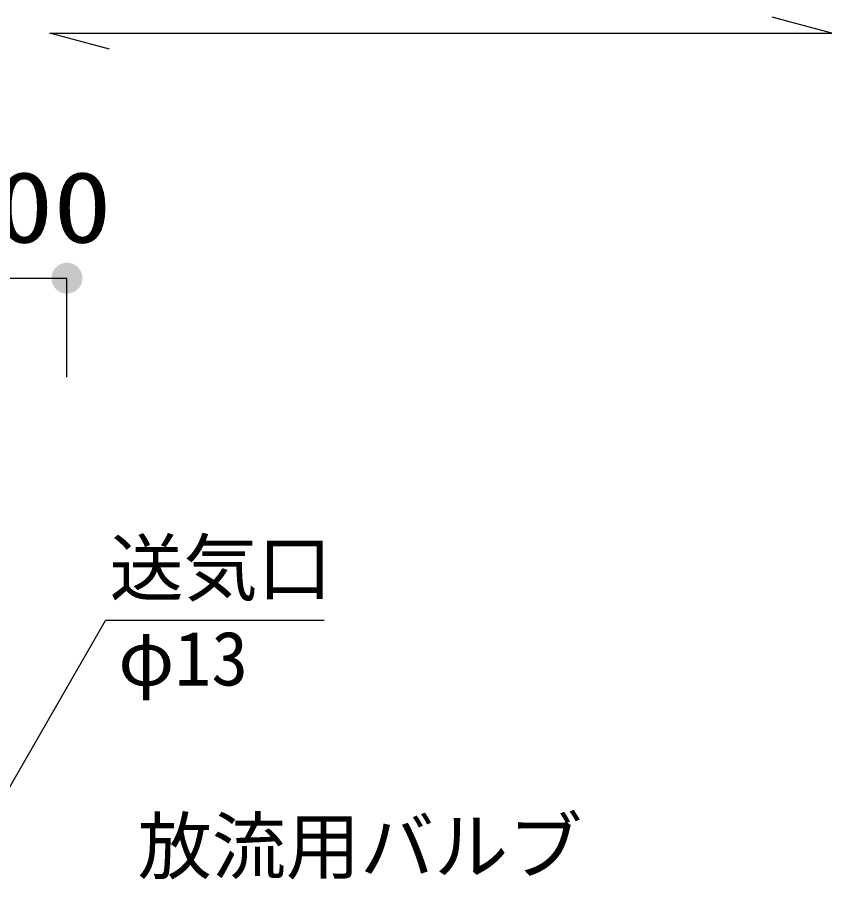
# Model space of a CAD drawing. Units: millimetres, scale not verified. Extents: x -22013 to 8910, y -6308 to 6308.
# Drawn here: x -3793 to -2803, y 2086 to 3136 of the extents above; entities that cross this region are included whole.
import ezdxf
from ezdxf.enums import TextEntityAlignment as Align

# ---------------------------------------------------------------- set-up
doc = ezdxf.new("R2010")
doc.units = ezdxf.units.MM
doc.header["$LTSCALE"] = 30
for name, color, linetype, lineweight in [('0-5_文字', 3, 'Continuous', 25), ('1-5_3-6_SUNPO', 3, 'Continuous', 25), ('1-6_00クル-フ-6寸法', 132, 'Continuous', 25)]:
    doc.layers.add(name, color=color, linetype=linetype, lineweight=lineweight)
doc.styles.add('ＭＳ ゴシック', font='')
doc.styles.get('ＭＳ ゴシック').set_extended_font_data('MS Gothic')

msp = doc.modelspace()

# ---------------------------------------------------------------- linework, layer by layer
at = {"layer": '0-5_文字'}
for p in [(-4145.67, 1606.69), (-3419.62, 2403.52)]:
    msp.add_line(p, (-3685.62, 2403.52), dxfattribs=at)
at = {"layer": '1-5_3-6_SUNPO'}
msp.add_lwpolyline([(-3680.68, 3097.33), (-3753.12, 3116.75), (-2803.12, 3116.75), (-2875.57, 3136.16)], dxfattribs=at)
at = {"layer": '1-6_00クル-フ-6寸法', "color": 4}
for p in [(-3832.33, 2819.26), (-3732.33, 2699.26)]:
    msp.add_line(p, (-3732.33, 2819.26), dxfattribs=at)
at = {"layer": '1-6_00クル-フ-6寸法'}
for points in [[(-3732.33, 2819.26), (-3744.29, 2833.7), (-3742.38, 2835.09)], [(-3732.33, 2819.26), (-3742.38, 2835.09), (-3740.32, 2836.22)], [(-3732.33, 2819.26), (-3740.32, 2836.22), (-3738.13, 2837.09)], [(-3732.33, 2819.26), (-3738.13, 2837.09), (-3735.85, 2837.68)], [(-3732.33, 2819.26), (-3735.85, 2837.68), (-3733.51, 2837.97)], [(-3732.33, 2819.26), (-3733.51, 2837.97), (-3731.16, 2837.97)], [(-3732.33, 2819.26), (-3731.16, 2837.97), (-3728.82, 2837.68)], [(-3732.33, 2819.26), (-3728.82, 2837.68), (-3726.54, 2837.09)], [(-3732.33, 2819.26), (-3726.54, 2837.09), (-3724.35, 2836.22)], [(-3732.33, 2819.26), (-3724.35, 2836.22), (-3722.29, 2835.09)], [(-3732.33, 2819.26), (-3722.29, 2835.09), (-3720.38, 2833.7)], [(-3732.33, 2819.26), (-3750.49, 2823.92), (-3749.77, 2826.16)], [(-3732.33, 2819.26), (-3749.77, 2826.16), (-3748.76, 2828.29)], [(-3732.33, 2819.26), (-3748.76, 2828.29), (-3747.5, 2830.28)], [(-3732.33, 2819.26), (-3747.5, 2830.28), (-3746, 2832.09)], [(-3732.33, 2819.26), (-3746, 2832.09), (-3744.29, 2833.7)], [(-3732.33, 2819.26), (-3720.38, 2833.7), (-3718.67, 2832.09)], [(-3732.33, 2819.26), (-3718.67, 2832.09), (-3717.16, 2830.28)], [(-3732.33, 2819.26), (-3717.16, 2830.28), (-3715.9, 2828.29)], [(-3732.33, 2819.26), (-3715.9, 2828.29), (-3714.9, 2826.16)], [(-3732.33, 2819.26), (-3714.9, 2826.16), (-3714.17, 2823.92)], [(-3732.33, 2819.26), (-3751.08, 2819.26), (-3750.94, 2821.61)], [(-3732.33, 2819.26), (-3750.94, 2816.91), (-3751.08, 2819.26)], [(-3732.33, 2819.26), (-3750.94, 2821.61), (-3750.49, 2823.92)], [(-3732.33, 2819.26), (-3750.49, 2814.59), (-3750.94, 2816.91)], [(-3732.33, 2819.26), (-3749.77, 2812.36), (-3750.49, 2814.59)], [(-3732.33, 2819.26), (-3748.76, 2810.22), (-3749.77, 2812.36)], [(-3732.33, 2819.26), (-3747.5, 2808.24), (-3748.76, 2810.22)], [(-3732.33, 2819.26), (-3746, 2806.42), (-3747.5, 2808.24)], [(-3732.33, 2819.26), (-3744.29, 2804.81), (-3746, 2806.42)], [(-3732.33, 2819.26), (-3742.38, 2803.43), (-3744.29, 2804.81)], [(-3732.33, 2819.26), (-3740.32, 2802.29), (-3742.38, 2803.43)], [(-3732.33, 2819.26), (-3738.13, 2801.43), (-3740.32, 2802.29)], [(-3732.33, 2819.26), (-3735.85, 2800.84), (-3738.13, 2801.43)], [(-3732.33, 2819.26), (-3733.51, 2800.54), (-3735.85, 2800.84)], [(-3732.33, 2819.26), (-3731.16, 2800.54), (-3733.51, 2800.54)], [(-3732.33, 2819.26), (-3714.17, 2823.92), (-3713.73, 2821.61)], [(-3732.33, 2819.26), (-3713.73, 2821.61), (-3713.58, 2819.26)], [(-3732.33, 2819.26), (-3728.82, 2800.84), (-3731.16, 2800.54)], [(-3732.33, 2819.26), (-3726.54, 2801.43), (-3728.82, 2800.84)], [(-3732.33, 2819.26), (-3724.35, 2802.29), (-3726.54, 2801.43)], [(-3732.33, 2819.26), (-3722.29, 2803.43), (-3724.35, 2802.29)], [(-3732.33, 2819.26), (-3720.38, 2804.81), (-3722.29, 2803.43)], [(-3732.33, 2819.26), (-3718.67, 2806.42), (-3720.38, 2804.81)], [(-3732.33, 2819.26), (-3717.16, 2808.24), (-3718.67, 2806.42)], [(-3732.33, 2819.26), (-3715.9, 2810.22), (-3717.16, 2808.24)], [(-3732.33, 2819.26), (-3714.9, 2812.36), (-3715.9, 2810.22)], [(-3732.33, 2819.26), (-3714.17, 2814.59), (-3714.9, 2812.36)], [(-3732.33, 2819.26), (-3713.73, 2816.91), (-3714.17, 2814.59)], [(-3732.33, 2819.26), (-3713.58, 2819.26), (-3713.73, 2816.91)]]:
    msp.add_solid(points, dxfattribs=at)

# ---------------------------------------------------------------- texts
at = {"layer": '0-5_文字', "color": 4, "style": 'ＭＳ ゴシック'}
for s, p in [('送気口', (-3680.62, 2414.52)), ('φ13', (-3670.03, 2304.73)), ('放流用バルブ', (-3646.18, 2076.67))]:
    msp.add_text(s, height=65.98, dxfattribs=at).set_placement(p, align=Align.BOTTOM_LEFT)
at = {"layer": '1-6_00クル-フ-6寸法', "color": 3, "style": 'ＭＳ ゴシック', "width": 1.2}
msp.add_text('100', height=86.66, dxfattribs=at).set_placement((-3890.33, 2836.35), align=Align.BOTTOM_LEFT)

doc.saveas('drawing.dxf')
